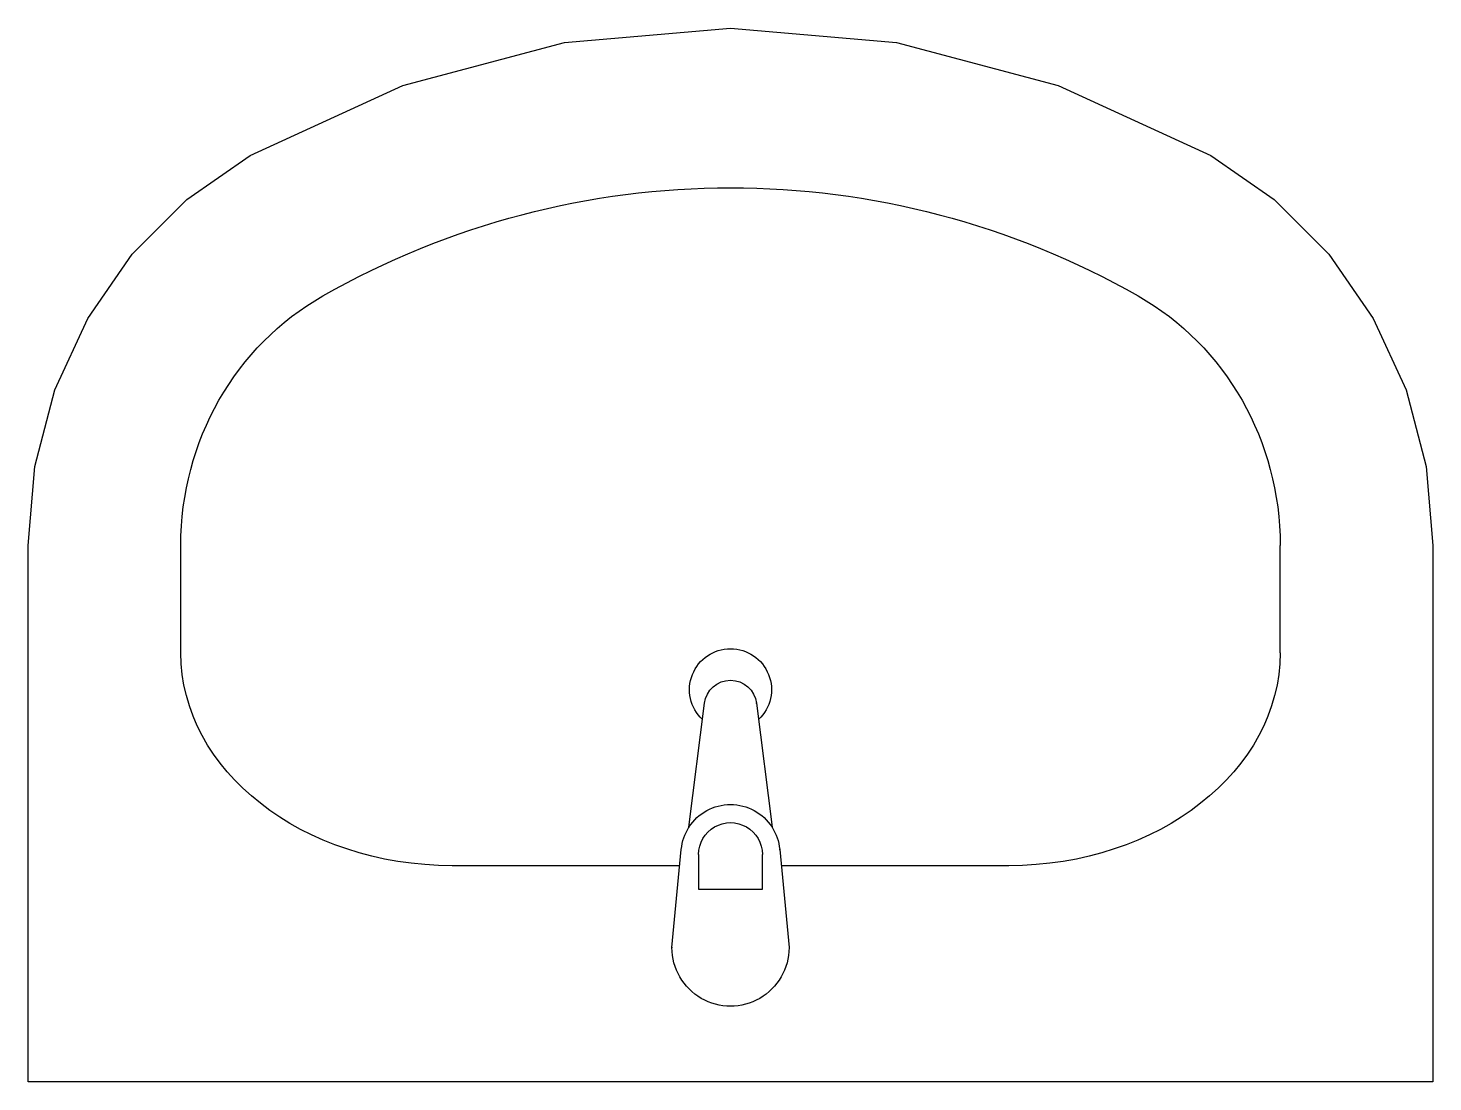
# Model space of a CAD drawing. Header units: millimetres. Extents: x -300 to 300, y 0 to 450.
import ezdxf

# ---------------------------------------------------------------- set-up
doc = ezdxf.new("R2010")
doc.units = ezdxf.units.MM
doc.layers.add('ceco.net 360', color=7, linetype='Continuous')

msp = doc.modelspace()

# ---------------------------------------------------------------- linework, layer by layer
at = {"layer": 'ceco.net 360', "linetype": 'Continuous'}
for p, q in [((-70.96, 443.83), (0, 449.99)), ((0, 449.99), (70.96, 443.83)), ((-139.98, 425.53), (-70.96, 443.83)), ((70.96, 443.83), (139.98, 425.53)), ((-205.17, 395.59), (-139.98, 425.53)), ((139.98, 425.53), (205.17, 395.59)), ((-232.15, 376.86), (-205.17, 395.59)), ((205.17, 395.59), (232.15, 376.86)), ((-255.51, 353.41), (-232.15, 376.86)), ((232.15, 376.86), (255.51, 353.41)), ((-274.5, 325.98), (-255.51, 353.41)), ((255.51, 353.41), (274.5, 325.98)), ((-288.51, 295.46), (-274.5, 325.98)), ((274.5, 325.98), (288.51, 295.46)), ((-297.11, 262.81), (-288.51, 295.46)), ((288.51, 295.46), (297.11, 262.81)), ((-300, 229.09), (-297.11, 262.81)), ((297.11, 262.81), (300, 229.09)), ((-300, 0), (-300, 229.09)), ((-234.78, 183.27), (-234.78, 229.09)), ((234.78, 183.27), (234.78, 229.09)), ((300, 229.09), (300, 0)), ((-17.73, 108.78), (-11.1, 161.72)), ((11.1, 161.72), (17.73, 108.78)), ((-25, 57.32), (-21, 99.27)), ((-13.6, 97.1), (-13.6, 82.23)), ((13.6, 82.23), (13.6, 97.1)), ((21, 99.27), (25, 57.32)), ((-21.66, 92.32), (-118.83, 92.32)), ((118.83, 92.32), (21.66, 92.32)), ((-13.6, 82.23), (13.6, 82.23)), ((300, 0), (-300, 0))]:
    msp.add_line(p, q, dxfattribs=at)
at = {"layer": 'ceco.net 360', "linetype": 'Continuous', "extrusion": (0, 0, -1)}
for centre, major_axis, ratio, start_param, end_param in [((0, 0), (0, -381.82), 0.956522, 2.644618, 3.638567), ((-118.85, 229.09), (0, -121.2), 0.956522, 1.570796, 2.644618), ((118.85, 229.09), (0, -121.2), 0.956522, 3.638567, 4.712389), ((-118.7, 183.27), (-116.07, 0), 0.783646, -1.570796, 0), ((0, 167.5), (-12.37, -12.37), 1, 6.251351, 11.027408), ((118.7, 183.27), (116.07, 0), 0.783646, 0, 1.570796), ((0, 160.33), (-7.91, -7.91), 1, 0.909996, 3.802393), ((0, 97.37), (14.91, -14.91), 1, 2.928157, 4.925825), ((0, 97.37), (14.91, -14.91), 1, 2.446421, 2.928157), ((0, 97.1), (9.62, -9.62), 1, 2.356194, 5.497787), ((0, 97.37), (-14.91, -14.91), 1, 3.355029, 3.836764), ((0, 57.32), (17.68, -17.68), 1, 5.497787, 8.63938)]:
    msp.add_ellipse(centre, major_axis=major_axis, ratio=ratio, start_param=start_param, end_param=end_param, dxfattribs=at)
at = {"layer": 'ceco.net 360', "linetype": 'Continuous'}
for p in [(11.1, 161.72), (-17.73, 108.78), (21, 99.27), (-25, 57.32)]:
    msp.add_point(p, dxfattribs=at)

doc.saveas('drawing.dxf')
